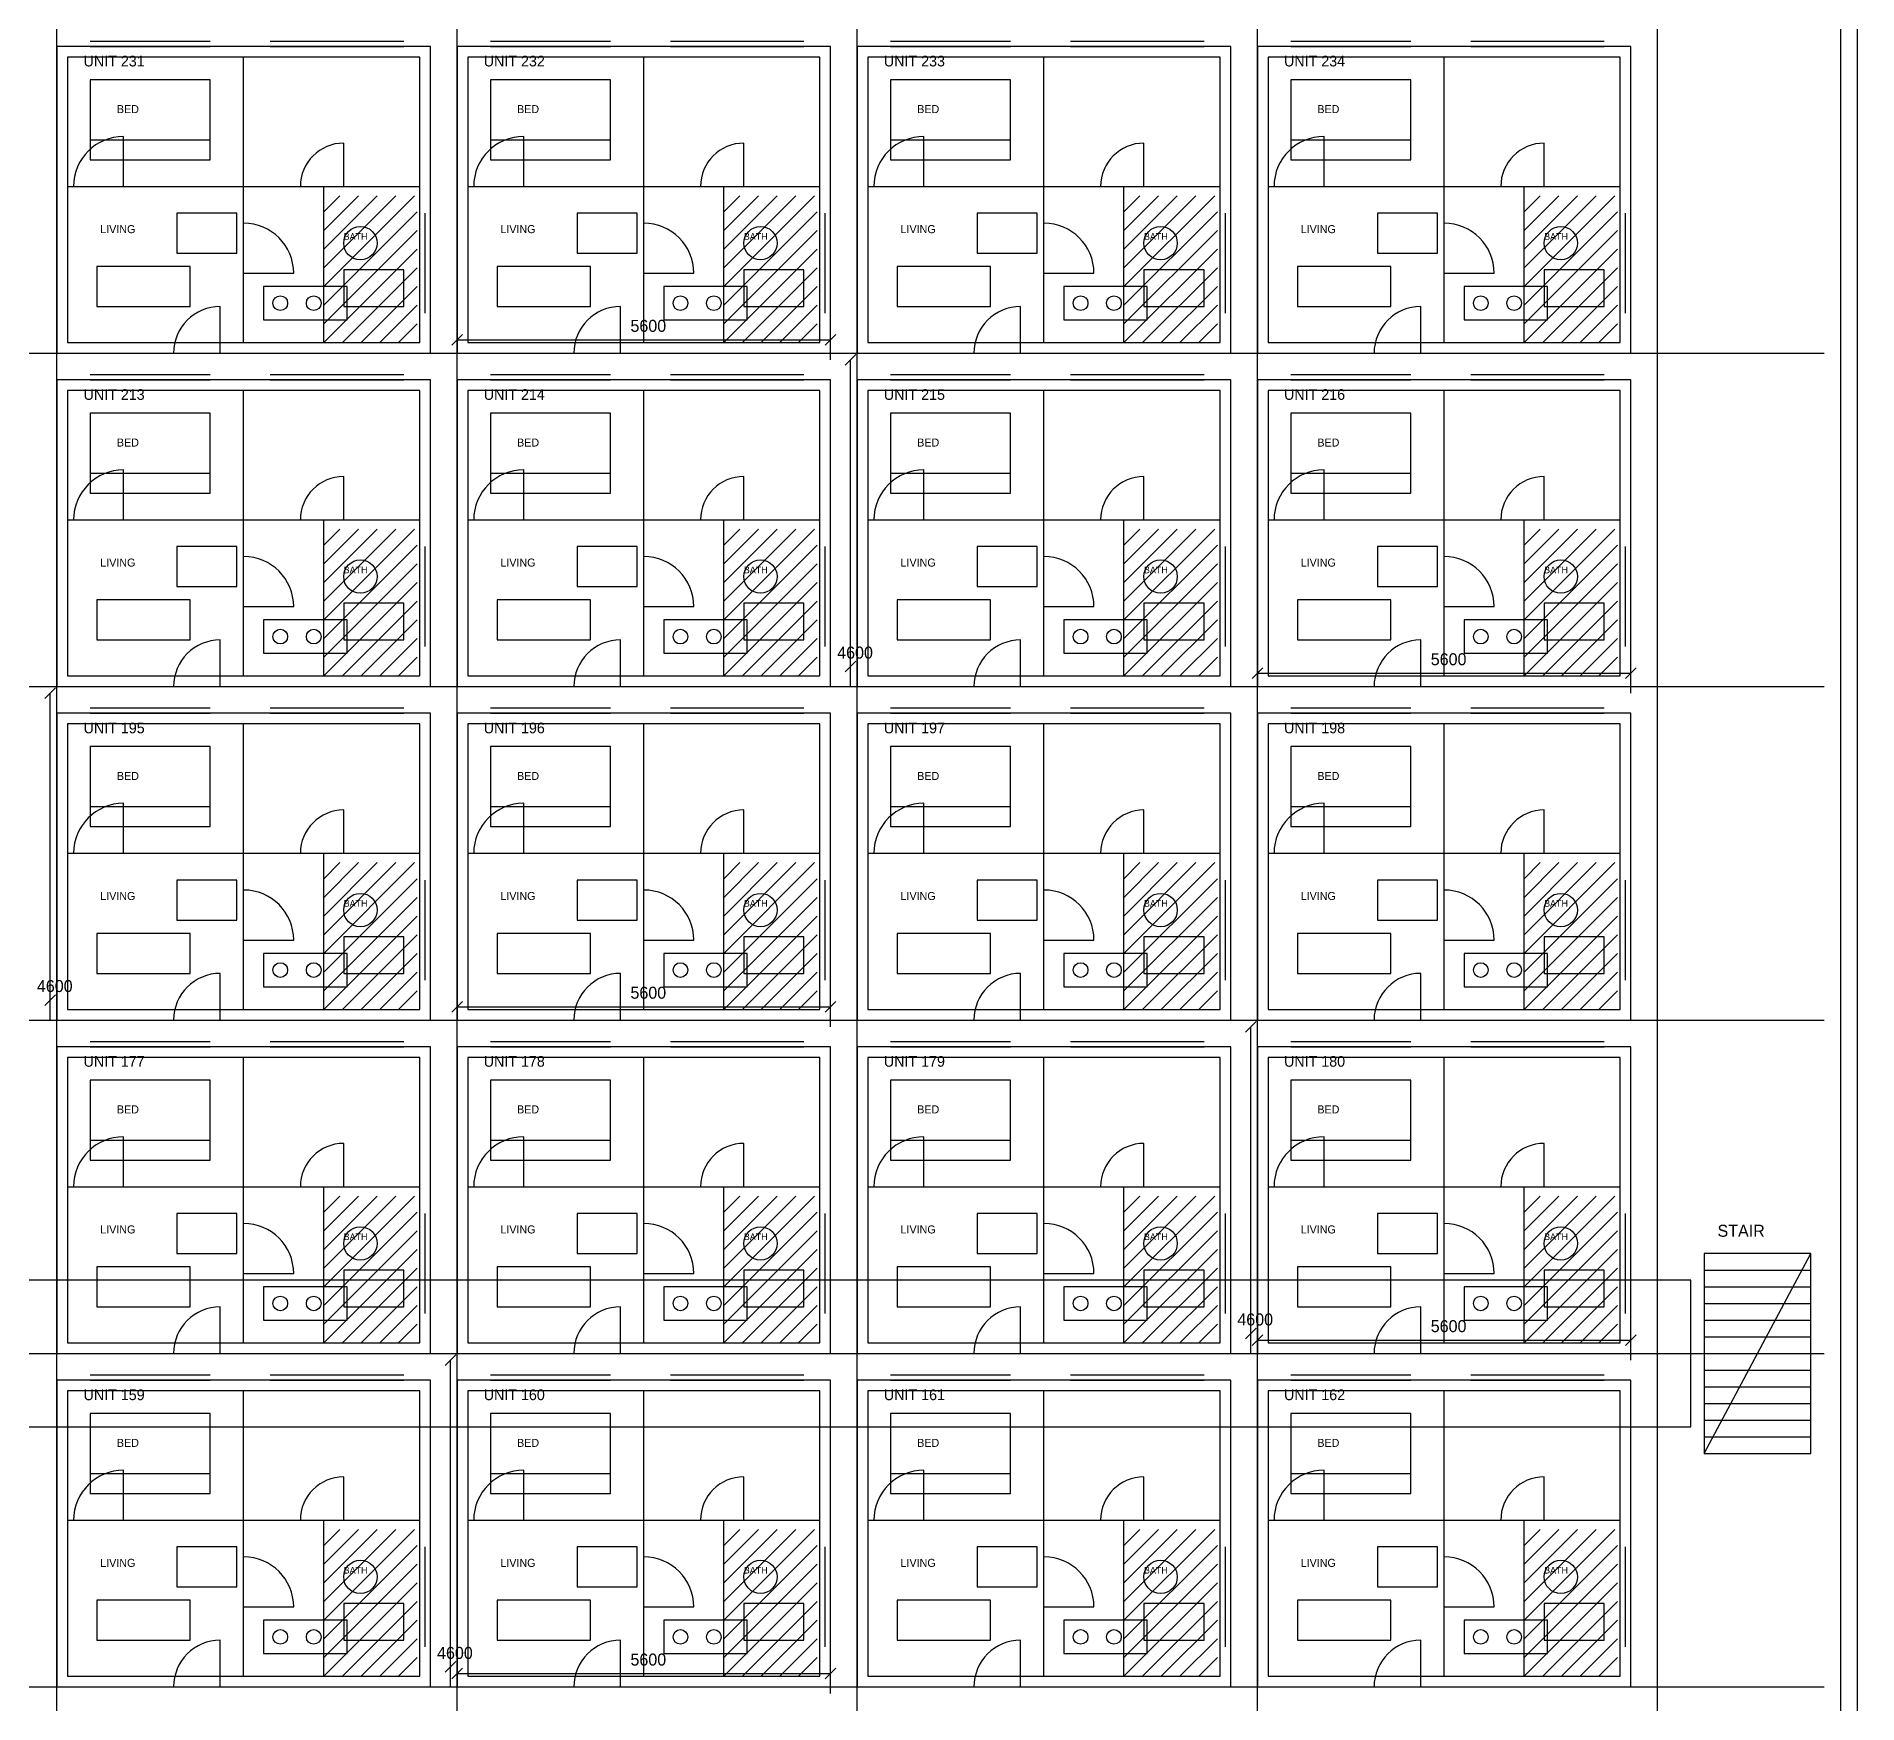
# Model space of a CAD drawing. Header units: millimetres. Extents: x -689 to 114080, y -500 to 99080.
# Drawn here: x 86693 to 114000, y 42750 to 67750 of the extents above; entities that cross this region are included whole.
import ezdxf

# ---------------------------------------------------------------- set-up
doc = ezdxf.new("R2010")
doc.units = ezdxf.units.MM
for name, color, linetype in [('CORE', 30, 'CONTINUOUS'), ('DIMENSIONS', 3, 'CONTINUOUS'), ('DOORS', 2, 'CONTINUOUS'), ('FURNITURE', 5, 'CONTINUOUS'), ('GRID', 8, 'CONTINUOUS'), ('HATCH_SIM', 9, 'CONTINUOUS'), ('STAIRS', 1, 'CONTINUOUS'), ('TEXT', 6, 'CONTINUOUS'), ('WALLS', 7, 'CONTINUOUS'), ('WINDOWS', 4, 'CONTINUOUS')]:
    doc.layers.add(name, color=color, linetype=linetype)

msp = doc.modelspace()

# ---------------------------------------------------------------- linework, layer by layer
at = {"layer": 'CORE'}
for p, q in [((111500, 49100), (2500, 49100)), ((111500, 46900), (111500, 49100)), ((2500, 46900), (111500, 46900))]:
    msp.add_line(p, q, dxfattribs=at)
at = {"layer": 'DIMENSIONS'}
for p, q in [((92920, 63120), (93080, 63280)), ((93000, 63200), (98600, 63200)), ((93000, 62900), (93000, 63200)), ((98520, 63120), (98680, 63280)), ((98600, 62900), (98600, 63200)), ((98820, 62820), (98980, 62980)), ((98900, 58300), (98900, 62900)), ((98900, 62600), (98900, 62900)), ((98820, 58220), (98980, 58380)), ((98900, 58000), (98900, 58300)), ((104920, 58120), (105080, 58280)), ((105000, 58200), (110600, 58200)), ((105000, 57900), (105000, 58200)), ((110520, 58120), (110680, 58280)), ((110600, 57900), (110600, 58200)), ((86820, 57820), (86980, 57980)), ((86900, 53300), (86900, 57900)), ((86900, 57600), (86900, 57900)), ((86820, 53220), (86980, 53380)), ((86900, 53000), (86900, 53300)), ((92920, 53120), (93080, 53280)), ((98520, 53120), (98680, 53280)), ((93000, 53200), (98600, 53200)), ((93000, 52900), (93000, 53200)), ((98600, 52900), (98600, 53200)), ((104820, 52820), (104980, 52980)), ((104900, 48300), (104900, 52900)), ((104900, 52600), (104900, 52900)), ((104820, 48220), (104980, 48380)), ((104900, 48000), (104900, 48300)), ((104920, 48120), (105080, 48280)), ((105000, 48200), (110600, 48200)), ((105000, 47900), (105000, 48200)), ((110520, 48120), (110680, 48280)), ((110600, 47900), (110600, 48200)), ((92820, 47820), (92980, 47980)), ((92900, 43300), (92900, 47900)), ((92900, 47600), (92900, 47900)), ((92820, 43220), (92980, 43380)), ((92900, 43000), (92900, 43300)), ((92920, 43120), (93080, 43280)), ((93000, 43200), (98600, 43200)), ((93000, 42900), (93000, 43200)), ((98520, 43120), (98680, 43280)), ((98600, 42900), (98600, 43200))]:
    msp.add_line(p, q, dxfattribs=at)
at = {"layer": 'DOORS'}
for p, q in [((88000, 65500), (88000, 66250)), ((91300, 65500), (91300, 66150)), ((94000, 65500), (94000, 66250)), ((97300, 65500), (97300, 66150)), ((100000, 65500), (100000, 66250)), ((103300, 65500), (103300, 66150)), ((106000, 65500), (106000, 66250)), ((109300, 65500), (109300, 66150)), ((89800, 64200), (90550, 64200)), ((95800, 64200), (96550, 64200)), ((101800, 64200), (102550, 64200)), ((107800, 64200), (108550, 64200)), ((89450, 63000), (89450, 63700)), ((95450, 63000), (95450, 63700)), ((101450, 63000), (101450, 63700)), ((107450, 63000), (107450, 63700)), ((88000, 60500), (88000, 61250)), ((94000, 60500), (94000, 61250)), ((100000, 60500), (100000, 61250)), ((106000, 60500), (106000, 61250)), ((91300, 60500), (91300, 61150)), ((97300, 60500), (97300, 61150)), ((103300, 60500), (103300, 61150)), ((109300, 60500), (109300, 61150)), ((89800, 59200), (90550, 59200)), ((95800, 59200), (96550, 59200)), ((101800, 59200), (102550, 59200)), ((107800, 59200), (108550, 59200)), ((89450, 58000), (89450, 58700)), ((95450, 58000), (95450, 58700)), ((101450, 58000), (101450, 58700)), ((107450, 58000), (107450, 58700)), ((88000, 55500), (88000, 56250)), ((91300, 55500), (91300, 56150)), ((94000, 55500), (94000, 56250)), ((97300, 55500), (97300, 56150)), ((100000, 55500), (100000, 56250)), ((103300, 55500), (103300, 56150)), ((106000, 55500), (106000, 56250)), ((109300, 55500), (109300, 56150)), ((89800, 54200), (90550, 54200)), ((95800, 54200), (96550, 54200)), ((101800, 54200), (102550, 54200)), ((107800, 54200), (108550, 54200)), ((89450, 53000), (89450, 53700)), ((95450, 53000), (95450, 53700)), ((101450, 53000), (101450, 53700)), ((107450, 53000), (107450, 53700)), ((88000, 50500), (88000, 51250)), ((91300, 50500), (91300, 51150)), ((94000, 50500), (94000, 51250)), ((97300, 50500), (97300, 51150)), ((100000, 50500), (100000, 51250)), ((103300, 50500), (103300, 51150)), ((106000, 50500), (106000, 51250)), ((109300, 50500), (109300, 51150)), ((89800, 49200), (90550, 49200)), ((95800, 49200), (96550, 49200)), ((101800, 49200), (102550, 49200)), ((107800, 49200), (108550, 49200)), ((89450, 48000), (89450, 48700)), ((95450, 48000), (95450, 48700)), ((101450, 48000), (101450, 48700)), ((107450, 48000), (107450, 48700)), ((88000, 45500), (88000, 46250)), ((91300, 45500), (91300, 46150)), ((94000, 45500), (94000, 46250)), ((97300, 45500), (97300, 46150)), ((100000, 45500), (100000, 46250)), ((103300, 45500), (103300, 46150)), ((106000, 45500), (106000, 46250)), ((109300, 45500), (109300, 46150)), ((89800, 44200), (90550, 44200)), ((95800, 44200), (96550, 44200)), ((101800, 44200), (102550, 44200)), ((107800, 44200), (108550, 44200)), ((89450, 43000), (89450, 43700)), ((95450, 43000), (95450, 43700)), ((101450, 43000), (101450, 43700)), ((107450, 43000), (107450, 43700))]:
    msp.add_line(p, q, dxfattribs=at)
for centre, radius, start, end in [((88000, 65500), 750, 90, 180), ((91300, 65500), 650, 90, 180), ((94000, 65500), 750, 90, 180), ((97300, 65500), 650, 90, 180), ((100000, 65500), 750, 90, 180), ((103300, 65500), 650, 90, 180), ((106000, 65500), 750, 90, 180), ((109300, 65500), 650, 90, 180), ((89800, 64200), 750, 0, 90), ((95800, 64200), 750, 0, 90), ((101800, 64200), 750, 0, 90), ((107800, 64200), 750, 0, 90), ((89450, 63000), 700, 90, 180), ((95450, 63000), 700, 90, 180), ((101450, 63000), 700, 90, 180), ((107450, 63000), 700, 90, 180), ((88000, 60500), 750, 90, 180), ((94000, 60500), 750, 90, 180), ((100000, 60500), 750, 90, 180), ((106000, 60500), 750, 90, 180), ((91300, 60500), 650, 90, 180), ((97300, 60500), 650, 90, 180), ((103300, 60500), 650, 90, 180), ((109300, 60500), 650, 90, 180), ((89800, 59200), 750, 0, 90), ((95800, 59200), 750, 0, 90), ((101800, 59200), 750, 0, 90), ((107800, 59200), 750, 0, 90), ((89450, 58000), 700, 90, 180), ((95450, 58000), 700, 90, 180), ((101450, 58000), 700, 90, 180), ((107450, 58000), 700, 90, 180), ((88000, 55500), 750, 90, 180), ((91300, 55500), 650, 90, 180), ((94000, 55500), 750, 90, 180), ((97300, 55500), 650, 90, 180), ((100000, 55500), 750, 90, 180), ((103300, 55500), 650, 90, 180), ((106000, 55500), 750, 90, 180), ((109300, 55500), 650, 90, 180), ((89800, 54200), 750, 0, 90), ((95800, 54200), 750, 0, 90), ((101800, 54200), 750, 0, 90), ((107800, 54200), 750, 0, 90), ((89450, 53000), 700, 90, 180), ((95450, 53000), 700, 90, 180), ((101450, 53000), 700, 90, 180), ((107450, 53000), 700, 90, 180), ((88000, 50500), 750, 90, 180), ((91300, 50500), 650, 90, 180), ((94000, 50500), 750, 90, 180), ((97300, 50500), 650, 90, 180), ((100000, 50500), 750, 90, 180), ((103300, 50500), 650, 90, 180), ((106000, 50500), 750, 90, 180), ((109300, 50500), 650, 90, 180), ((89800, 49200), 750, 0, 90), ((95800, 49200), 750, 0, 90), ((101800, 49200), 750, 0, 90), ((107800, 49200), 750, 0, 90), ((89450, 48000), 700, 90, 180), ((95450, 48000), 700, 90, 180), ((101450, 48000), 700, 90, 180), ((107450, 48000), 700, 90, 180), ((88000, 45500), 750, 90, 180), ((91300, 45500), 650, 90, 180), ((94000, 45500), 750, 90, 180), ((97300, 45500), 650, 90, 180), ((100000, 45500), 750, 90, 180), ((103300, 45500), 650, 90, 180), ((106000, 45500), 750, 90, 180), ((109300, 45500), 650, 90, 180), ((89800, 44200), 750, 0, 90), ((95800, 44200), 750, 0, 90), ((101800, 44200), 750, 0, 90), ((107800, 44200), 750, 0, 90), ((89450, 43000), 700, 90, 180), ((95450, 43000), 700, 90, 180), ((101450, 43000), 700, 90, 180), ((107450, 43000), 700, 90, 180)]:
    msp.add_arc(centre, radius, start, end, dxfattribs=at)
at = {"layer": 'FURNITURE'}
for p, q in [((89300, 67100), (87500, 67100)), ((87500, 67100), (87500, 65900)), ((89300, 65900), (89300, 67100)), ((95300, 67100), (93500, 67100)), ((93500, 67100), (93500, 65900)), ((95300, 65900), (95300, 67100)), ((101300, 67100), (99500, 67100)), ((99500, 67100), (99500, 65900)), ((101300, 65900), (101300, 67100)), ((107300, 67100), (105500, 67100)), ((105500, 67100), (105500, 65900)), ((107300, 65900), (107300, 67100)), ((87500, 66200), (89300, 66200)), ((93500, 66200), (95300, 66200)), ((99500, 66200), (101300, 66200)), ((105500, 66200), (107300, 66200)), ((87500, 65900), (89300, 65900)), ((93500, 65900), (95300, 65900)), ((99500, 65900), (101300, 65900)), ((105500, 65900), (107300, 65900)), ((89700, 65100), (88800, 65100)), ((88800, 65100), (88800, 64500)), ((89700, 64500), (89700, 65100)), ((95700, 65100), (94800, 65100)), ((94800, 65100), (94800, 64500)), ((95700, 64500), (95700, 65100)), ((101700, 65100), (100800, 65100)), ((100800, 65100), (100800, 64500)), ((101700, 64500), (101700, 65100)), ((107700, 65100), (106800, 65100)), ((106800, 65100), (106800, 64500)), ((107700, 64500), (107700, 65100)), ((88800, 64500), (89700, 64500)), ((94800, 64500), (95700, 64500)), ((100800, 64500), (101700, 64500)), ((106800, 64500), (107700, 64500)), ((89000, 64300), (87600, 64300)), ((87600, 64300), (87600, 63700)), ((89000, 63700), (89000, 64300)), ((92200, 64250), (91300, 64250)), ((91300, 64250), (91300, 63700)), ((92200, 63700), (92200, 64250)), ((95000, 64300), (93600, 64300)), ((93600, 64300), (93600, 63700)), ((95000, 63700), (95000, 64300)), ((98200, 64250), (97300, 64250)), ((97300, 64250), (97300, 63700)), ((98200, 63700), (98200, 64250)), ((101000, 64300), (99600, 64300)), ((99600, 64300), (99600, 63700)), ((101000, 63700), (101000, 64300)), ((104200, 64250), (103300, 64250)), ((103300, 64250), (103300, 63700)), ((104200, 63700), (104200, 64250)), ((107000, 64300), (105600, 64300)), ((105600, 64300), (105600, 63700)), ((107000, 63700), (107000, 64300)), ((110200, 64250), (109300, 64250)), ((109300, 64250), (109300, 63700)), ((110200, 63700), (110200, 64250)), ((91350, 64000), (90100, 64000)), ((90100, 64000), (90100, 63500)), ((91350, 63500), (91350, 64000)), ((97350, 64000), (96100, 64000)), ((96100, 64000), (96100, 63500)), ((97350, 63500), (97350, 64000)), ((103350, 64000), (102100, 64000)), ((102100, 64000), (102100, 63500)), ((103350, 63500), (103350, 64000)), ((109350, 64000), (108100, 64000)), ((108100, 64000), (108100, 63500)), ((109350, 63500), (109350, 64000)), ((87600, 63700), (89000, 63700)), ((91300, 63700), (92200, 63700)), ((93600, 63700), (95000, 63700)), ((97300, 63700), (98200, 63700)), ((99600, 63700), (101000, 63700)), ((103300, 63700), (104200, 63700)), ((105600, 63700), (107000, 63700)), ((109300, 63700), (110200, 63700)), ((90100, 63500), (91350, 63500)), ((96100, 63500), (97350, 63500)), ((102100, 63500), (103350, 63500)), ((108100, 63500), (109350, 63500)), ((89300, 62100), (87500, 62100)), ((87500, 62100), (87500, 60900)), ((89300, 60900), (89300, 62100)), ((95300, 62100), (93500, 62100)), ((93500, 62100), (93500, 60900)), ((95300, 60900), (95300, 62100)), ((101300, 62100), (99500, 62100)), ((99500, 62100), (99500, 60900)), ((101300, 60900), (101300, 62100)), ((107300, 62100), (105500, 62100)), ((105500, 62100), (105500, 60900)), ((107300, 60900), (107300, 62100)), ((87500, 61200), (89300, 61200)), ((93500, 61200), (95300, 61200)), ((99500, 61200), (101300, 61200)), ((105500, 61200), (107300, 61200)), ((87500, 60900), (89300, 60900)), ((93500, 60900), (95300, 60900)), ((99500, 60900), (101300, 60900)), ((105500, 60900), (107300, 60900)), ((89700, 60100), (88800, 60100)), ((88800, 60100), (88800, 59500)), ((89700, 59500), (89700, 60100)), ((95700, 60100), (94800, 60100)), ((94800, 60100), (94800, 59500)), ((95700, 59500), (95700, 60100)), ((101700, 60100), (100800, 60100)), ((100800, 60100), (100800, 59500)), ((101700, 59500), (101700, 60100)), ((107700, 60100), (106800, 60100)), ((106800, 60100), (106800, 59500)), ((107700, 59500), (107700, 60100)), ((89000, 59300), (87600, 59300)), ((87600, 59300), (87600, 58700)), ((88800, 59500), (89700, 59500)), ((89000, 58700), (89000, 59300)), ((95000, 59300), (93600, 59300)), ((93600, 59300), (93600, 58700)), ((94800, 59500), (95700, 59500)), ((95000, 58700), (95000, 59300)), ((101000, 59300), (99600, 59300)), ((99600, 59300), (99600, 58700)), ((100800, 59500), (101700, 59500)), ((101000, 58700), (101000, 59300)), ((107000, 59300), (105600, 59300)), ((105600, 59300), (105600, 58700)), ((106800, 59500), (107700, 59500)), ((107000, 58700), (107000, 59300)), ((91350, 59000), (90100, 59000)), ((90100, 59000), (90100, 58500)), ((92200, 59250), (91300, 59250)), ((91300, 59250), (91300, 58700)), ((91350, 58500), (91350, 59000)), ((92200, 58700), (92200, 59250)), ((97350, 59000), (96100, 59000)), ((96100, 59000), (96100, 58500)), ((98200, 59250), (97300, 59250)), ((97300, 59250), (97300, 58700)), ((97350, 58500), (97350, 59000)), ((98200, 58700), (98200, 59250)), ((103350, 59000), (102100, 59000)), ((102100, 59000), (102100, 58500)), ((104200, 59250), (103300, 59250)), ((103300, 59250), (103300, 58700)), ((103350, 58500), (103350, 59000)), ((104200, 58700), (104200, 59250)), ((109350, 59000), (108100, 59000)), ((108100, 59000), (108100, 58500)), ((110200, 59250), (109300, 59250)), ((109300, 59250), (109300, 58700)), ((109350, 58500), (109350, 59000)), ((110200, 58700), (110200, 59250)), ((87600, 58700), (89000, 58700)), ((90100, 58500), (91350, 58500)), ((91300, 58700), (92200, 58700)), ((93600, 58700), (95000, 58700)), ((96100, 58500), (97350, 58500)), ((97300, 58700), (98200, 58700)), ((99600, 58700), (101000, 58700)), ((102100, 58500), (103350, 58500)), ((103300, 58700), (104200, 58700)), ((105600, 58700), (107000, 58700)), ((108100, 58500), (109350, 58500)), ((109300, 58700), (110200, 58700)), ((89300, 57100), (87500, 57100)), ((87500, 57100), (87500, 55900)), ((89300, 55900), (89300, 57100)), ((95300, 57100), (93500, 57100)), ((93500, 57100), (93500, 55900)), ((95300, 55900), (95300, 57100)), ((101300, 57100), (99500, 57100)), ((99500, 57100), (99500, 55900)), ((101300, 55900), (101300, 57100)), ((107300, 57100), (105500, 57100)), ((105500, 57100), (105500, 55900)), ((107300, 55900), (107300, 57100)), ((87500, 56200), (89300, 56200)), ((93500, 56200), (95300, 56200)), ((99500, 56200), (101300, 56200)), ((105500, 56200), (107300, 56200)), ((87500, 55900), (89300, 55900)), ((93500, 55900), (95300, 55900)), ((99500, 55900), (101300, 55900)), ((105500, 55900), (107300, 55900)), ((89700, 55100), (88800, 55100)), ((88800, 55100), (88800, 54500)), ((89700, 54500), (89700, 55100)), ((95700, 55100), (94800, 55100)), ((94800, 55100), (94800, 54500)), ((95700, 54500), (95700, 55100)), ((101700, 55100), (100800, 55100)), ((100800, 55100), (100800, 54500)), ((101700, 54500), (101700, 55100)), ((107700, 55100), (106800, 55100)), ((106800, 55100), (106800, 54500)), ((107700, 54500), (107700, 55100)), ((88800, 54500), (89700, 54500)), ((94800, 54500), (95700, 54500)), ((100800, 54500), (101700, 54500)), ((106800, 54500), (107700, 54500)), ((89000, 54300), (87600, 54300)), ((87600, 54300), (87600, 53700)), ((89000, 53700), (89000, 54300)), ((92200, 54250), (91300, 54250)), ((91300, 54250), (91300, 53700)), ((92200, 53700), (92200, 54250)), ((95000, 54300), (93600, 54300)), ((93600, 54300), (93600, 53700)), ((95000, 53700), (95000, 54300)), ((98200, 54250), (97300, 54250)), ((97300, 54250), (97300, 53700)), ((98200, 53700), (98200, 54250)), ((101000, 54300), (99600, 54300)), ((99600, 54300), (99600, 53700)), ((101000, 53700), (101000, 54300)), ((104200, 54250), (103300, 54250)), ((103300, 54250), (103300, 53700)), ((104200, 53700), (104200, 54250)), ((107000, 54300), (105600, 54300)), ((105600, 54300), (105600, 53700)), ((107000, 53700), (107000, 54300)), ((110200, 54250), (109300, 54250)), ((109300, 54250), (109300, 53700)), ((110200, 53700), (110200, 54250)), ((91350, 54000), (90100, 54000)), ((90100, 54000), (90100, 53500)), ((91350, 53500), (91350, 54000)), ((97350, 54000), (96100, 54000)), ((96100, 54000), (96100, 53500)), ((97350, 53500), (97350, 54000)), ((103350, 54000), (102100, 54000)), ((102100, 54000), (102100, 53500)), ((103350, 53500), (103350, 54000)), ((109350, 54000), (108100, 54000)), ((108100, 54000), (108100, 53500)), ((109350, 53500), (109350, 54000)), ((87600, 53700), (89000, 53700)), ((91300, 53700), (92200, 53700)), ((93600, 53700), (95000, 53700)), ((97300, 53700), (98200, 53700)), ((99600, 53700), (101000, 53700)), ((103300, 53700), (104200, 53700)), ((105600, 53700), (107000, 53700)), ((109300, 53700), (110200, 53700)), ((90100, 53500), (91350, 53500)), ((96100, 53500), (97350, 53500)), ((102100, 53500), (103350, 53500)), ((108100, 53500), (109350, 53500)), ((89300, 52100), (87500, 52100)), ((87500, 52100), (87500, 50900)), ((89300, 50900), (89300, 52100)), ((95300, 52100), (93500, 52100)), ((93500, 52100), (93500, 50900)), ((95300, 50900), (95300, 52100)), ((101300, 52100), (99500, 52100)), ((99500, 52100), (99500, 50900)), ((101300, 50900), (101300, 52100)), ((107300, 52100), (105500, 52100)), ((105500, 52100), (105500, 50900)), ((107300, 50900), (107300, 52100)), ((87500, 51200), (89300, 51200)), ((93500, 51200), (95300, 51200)), ((99500, 51200), (101300, 51200)), ((105500, 51200), (107300, 51200)), ((87500, 50900), (89300, 50900)), ((93500, 50900), (95300, 50900)), ((99500, 50900), (101300, 50900)), ((105500, 50900), (107300, 50900)), ((89700, 50100), (88800, 50100)), ((88800, 50100), (88800, 49500)), ((89700, 49500), (89700, 50100)), ((95700, 50100), (94800, 50100)), ((94800, 50100), (94800, 49500)), ((95700, 49500), (95700, 50100)), ((101700, 50100), (100800, 50100)), ((100800, 50100), (100800, 49500)), ((101700, 49500), (101700, 50100)), ((107700, 50100), (106800, 50100)), ((106800, 50100), (106800, 49500)), ((107700, 49500), (107700, 50100)), ((88800, 49500), (89700, 49500)), ((94800, 49500), (95700, 49500)), ((100800, 49500), (101700, 49500)), ((106800, 49500), (107700, 49500)), ((89000, 49300), (87600, 49300)), ((87600, 49300), (87600, 48700)), ((89000, 48700), (89000, 49300)), ((92200, 49250), (91300, 49250)), ((91300, 49250), (91300, 48700)), ((92200, 48700), (92200, 49250)), ((95000, 49300), (93600, 49300)), ((93600, 49300), (93600, 48700)), ((95000, 48700), (95000, 49300)), ((98200, 49250), (97300, 49250)), ((97300, 49250), (97300, 48700)), ((98200, 48700), (98200, 49250)), ((101000, 49300), (99600, 49300)), ((99600, 49300), (99600, 48700)), ((101000, 48700), (101000, 49300)), ((104200, 49250), (103300, 49250)), ((103300, 49250), (103300, 48700)), ((104200, 48700), (104200, 49250)), ((107000, 49300), (105600, 49300)), ((105600, 49300), (105600, 48700)), ((107000, 48700), (107000, 49300)), ((110200, 49250), (109300, 49250)), ((109300, 49250), (109300, 48700)), ((110200, 48700), (110200, 49250)), ((91350, 49000), (90100, 49000)), ((90100, 49000), (90100, 48500)), ((91350, 48500), (91350, 49000)), ((97350, 49000), (96100, 49000)), ((96100, 49000), (96100, 48500)), ((97350, 48500), (97350, 49000)), ((103350, 49000), (102100, 49000)), ((102100, 49000), (102100, 48500)), ((103350, 48500), (103350, 49000)), ((109350, 49000), (108100, 49000)), ((108100, 49000), (108100, 48500)), ((109350, 48500), (109350, 49000)), ((87600, 48700), (89000, 48700)), ((91300, 48700), (92200, 48700)), ((93600, 48700), (95000, 48700)), ((97300, 48700), (98200, 48700)), ((99600, 48700), (101000, 48700)), ((103300, 48700), (104200, 48700)), ((105600, 48700), (107000, 48700)), ((109300, 48700), (110200, 48700)), ((90100, 48500), (91350, 48500)), ((96100, 48500), (97350, 48500)), ((102100, 48500), (103350, 48500)), ((108100, 48500), (109350, 48500)), ((89300, 47100), (87500, 47100)), ((87500, 47100), (87500, 45900)), ((89300, 45900), (89300, 47100)), ((95300, 47100), (93500, 47100)), ((93500, 47100), (93500, 45900)), ((95300, 45900), (95300, 47100)), ((101300, 47100), (99500, 47100)), ((99500, 47100), (99500, 45900)), ((101300, 45900), (101300, 47100)), ((107300, 47100), (105500, 47100)), ((105500, 47100), (105500, 45900)), ((107300, 45900), (107300, 47100)), ((87500, 46200), (89300, 46200)), ((93500, 46200), (95300, 46200)), ((99500, 46200), (101300, 46200)), ((105500, 46200), (107300, 46200)), ((87500, 45900), (89300, 45900)), ((93500, 45900), (95300, 45900)), ((99500, 45900), (101300, 45900)), ((105500, 45900), (107300, 45900)), ((89700, 45100), (88800, 45100)), ((88800, 45100), (88800, 44500)), ((89700, 44500), (89700, 45100)), ((95700, 45100), (94800, 45100)), ((94800, 45100), (94800, 44500)), ((95700, 44500), (95700, 45100)), ((101700, 45100), (100800, 45100)), ((100800, 45100), (100800, 44500)), ((101700, 44500), (101700, 45100)), ((107700, 45100), (106800, 45100)), ((106800, 45100), (106800, 44500)), ((107700, 44500), (107700, 45100)), ((89000, 44300), (87600, 44300)), ((87600, 44300), (87600, 43700)), ((88800, 44500), (89700, 44500)), ((89000, 43700), (89000, 44300)), ((92200, 44250), (91300, 44250)), ((91300, 44250), (91300, 43700)), ((92200, 43700), (92200, 44250)), ((95000, 44300), (93600, 44300)), ((93600, 44300), (93600, 43700)), ((94800, 44500), (95700, 44500)), ((95000, 43700), (95000, 44300)), ((98200, 44250), (97300, 44250)), ((97300, 44250), (97300, 43700)), ((98200, 43700), (98200, 44250)), ((101000, 44300), (99600, 44300)), ((99600, 44300), (99600, 43700)), ((100800, 44500), (101700, 44500)), ((101000, 43700), (101000, 44300)), ((104200, 44250), (103300, 44250)), ((103300, 44250), (103300, 43700)), ((104200, 43700), (104200, 44250)), ((107000, 44300), (105600, 44300)), ((105600, 44300), (105600, 43700)), ((106800, 44500), (107700, 44500)), ((107000, 43700), (107000, 44300)), ((110200, 44250), (109300, 44250)), ((109300, 44250), (109300, 43700)), ((110200, 43700), (110200, 44250)), ((91350, 44000), (90100, 44000)), ((90100, 44000), (90100, 43500)), ((91350, 43500), (91350, 44000)), ((97350, 44000), (96100, 44000)), ((96100, 44000), (96100, 43500)), ((97350, 43500), (97350, 44000)), ((103350, 44000), (102100, 44000)), ((102100, 44000), (102100, 43500)), ((103350, 43500), (103350, 44000)), ((109350, 44000), (108100, 44000)), ((108100, 44000), (108100, 43500)), ((109350, 43500), (109350, 44000)), ((87600, 43700), (89000, 43700)), ((91300, 43700), (92200, 43700)), ((93600, 43700), (95000, 43700)), ((97300, 43700), (98200, 43700)), ((99600, 43700), (101000, 43700)), ((103300, 43700), (104200, 43700)), ((105600, 43700), (107000, 43700)), ((109300, 43700), (110200, 43700)), ((90100, 43500), (91350, 43500)), ((96100, 43500), (97350, 43500)), ((102100, 43500), (103350, 43500)), ((108100, 43500), (109350, 43500))]:
    msp.add_line(p, q, dxfattribs=at)
for centre, radius in [((91550, 64650), 250), ((97550, 64650), 250), ((103550, 64650), 250), ((109550, 64650), 250), ((90350, 63750), 110), ((90850, 63750), 110), ((96350, 63750), 110), ((96850, 63750), 110), ((102350, 63750), 110), ((102850, 63750), 110), ((108350, 63750), 110), ((108850, 63750), 110), ((91550, 59650), 250), ((97550, 59650), 250), ((103550, 59650), 250), ((109550, 59650), 250), ((90350, 58750), 110), ((90850, 58750), 110), ((96350, 58750), 110), ((96850, 58750), 110), ((102350, 58750), 110), ((102850, 58750), 110), ((108350, 58750), 110), ((108850, 58750), 110), ((91550, 54650), 250), ((97550, 54650), 250), ((103550, 54650), 250), ((109550, 54650), 250), ((90350, 53750), 110), ((90850, 53750), 110), ((96350, 53750), 110), ((96850, 53750), 110), ((102350, 53750), 110), ((102850, 53750), 110), ((108350, 53750), 110), ((108850, 53750), 110), ((91550, 49650), 250), ((97550, 49650), 250), ((103550, 49650), 250), ((109550, 49650), 250), ((90350, 48750), 110), ((90850, 48750), 110), ((96350, 48750), 110), ((96850, 48750), 110), ((102350, 48750), 110), ((102850, 48750), 110), ((108350, 48750), 110), ((108850, 48750), 110), ((91550, 44650), 250), ((97550, 44650), 250), ((103550, 44650), 250), ((109550, 44650), 250), ((90350, 43750), 110), ((90850, 43750), 110), ((96350, 43750), 110), ((96850, 43750), 110), ((102350, 43750), 110), ((102850, 43750), 110), ((108350, 43750), 110), ((108850, 43750), 110)]:
    msp.add_circle(centre, radius, dxfattribs=at)
at = {"layer": 'GRID'}
for p, q in [((87000, 500), (87000, 97700)), ((93000, 500), (93000, 97700)), ((99000, 500), (99000, 97700)), ((105000, 500), (105000, 97700)), ((111000, 500), (111000, 97700)), ((500, 63000), (113500, 63000)), ((500, 58000), (113500, 58000)), ((500, 53000), (113500, 53000)), ((500, 48000), (113500, 48000)), ((500, 43000), (113500, 43000))]:
    msp.add_line(p, q, dxfattribs=at)
at = {"layer": 'HATCH_SIM'}
for p, q in [((91000, 65120), (91240, 65360)), ((91000, 64840), (91520, 65360)), ((91000, 64560), (91800, 65360)), ((91000, 64280), (92080, 65360)), ((91000, 64000), (92360, 65360)), ((97000, 65120), (97240, 65360)), ((97000, 64840), (97520, 65360)), ((97000, 64560), (97800, 65360)), ((97000, 64280), (98080, 65360)), ((97000, 64000), (98360, 65360)), ((103000, 65120), (103240, 65360)), ((103000, 64840), (103520, 65360)), ((103000, 64560), (103800, 65360)), ((103000, 64280), (104080, 65360)), ((103000, 64000), (104360, 65360)), ((109000, 65120), (109240, 65360)), ((109000, 64840), (109520, 65360)), ((109000, 64560), (109800, 65360)), ((109000, 64280), (110080, 65360)), ((109000, 64000), (110360, 65360)), ((91000, 63720), (92400, 65120)), ((97000, 63720), (98400, 65120)), ((103000, 63720), (104400, 65120)), ((109000, 63720), (110400, 65120)), ((91000, 63440), (92400, 64840)), ((97000, 63440), (98400, 64840)), ((103000, 63440), (104400, 64840)), ((109000, 63440), (110400, 64840)), ((91000, 63160), (92400, 64560)), ((97000, 63160), (98400, 64560)), ((103000, 63160), (104400, 64560)), ((109000, 63160), (110400, 64560)), ((91280, 63160), (92400, 64280)), ((97280, 63160), (98400, 64280)), ((103280, 63160), (104400, 64280)), ((109280, 63160), (110400, 64280)), ((91560, 63160), (92400, 64000)), ((97560, 63160), (98400, 64000)), ((103560, 63160), (104400, 64000)), ((109560, 63160), (110400, 64000)), ((91840, 63160), (92400, 63720)), ((97840, 63160), (98400, 63720)), ((103840, 63160), (104400, 63720)), ((109840, 63160), (110400, 63720)), ((92120, 63160), (92400, 63440)), ((98120, 63160), (98400, 63440)), ((104120, 63160), (104400, 63440)), ((110120, 63160), (110400, 63440)), ((92400, 63160), (92400, 63160)), ((98400, 63160), (98400, 63160)), ((104400, 63160), (104400, 63160)), ((110400, 63160), (110400, 63160)), ((91000, 60120), (91240, 60360)), ((91000, 59840), (91520, 60360)), ((91000, 59560), (91800, 60360)), ((91000, 59280), (92080, 60360)), ((91000, 59000), (92360, 60360)), ((97000, 60120), (97240, 60360)), ((97000, 59840), (97520, 60360)), ((97000, 59560), (97800, 60360)), ((97000, 59280), (98080, 60360)), ((97000, 59000), (98360, 60360)), ((103000, 60120), (103240, 60360)), ((103000, 59840), (103520, 60360)), ((103000, 59560), (103800, 60360)), ((103000, 59280), (104080, 60360)), ((103000, 59000), (104360, 60360)), ((109000, 60120), (109240, 60360)), ((109000, 59840), (109520, 60360)), ((109000, 59560), (109800, 60360)), ((109000, 59280), (110080, 60360)), ((109000, 59000), (110360, 60360)), ((91000, 58720), (92400, 60120)), ((97000, 58720), (98400, 60120)), ((103000, 58720), (104400, 60120)), ((109000, 58720), (110400, 60120)), ((91000, 58440), (92400, 59840)), ((97000, 58440), (98400, 59840)), ((103000, 58440), (104400, 59840)), ((109000, 58440), (110400, 59840)), ((91000, 58160), (92400, 59560)), ((97000, 58160), (98400, 59560)), ((103000, 58160), (104400, 59560)), ((109000, 58160), (110400, 59560)), ((91280, 58160), (92400, 59280)), ((97280, 58160), (98400, 59280)), ((103280, 58160), (104400, 59280)), ((109280, 58160), (110400, 59280)), ((91560, 58160), (92400, 59000)), ((97560, 58160), (98400, 59000)), ((103560, 58160), (104400, 59000)), ((109560, 58160), (110400, 59000)), ((91840, 58160), (92400, 58720)), ((97840, 58160), (98400, 58720)), ((103840, 58160), (104400, 58720)), ((109840, 58160), (110400, 58720)), ((92120, 58160), (92400, 58440)), ((98120, 58160), (98400, 58440)), ((104120, 58160), (104400, 58440)), ((110120, 58160), (110400, 58440)), ((92400, 58160), (92400, 58160)), ((98400, 58160), (98400, 58160)), ((104400, 58160), (104400, 58160)), ((110400, 58160), (110400, 58160)), ((91000, 55120), (91240, 55360)), ((91000, 54840), (91520, 55360)), ((91000, 54560), (91800, 55360)), ((91000, 54280), (92080, 55360)), ((91000, 54000), (92360, 55360)), ((97000, 55120), (97240, 55360)), ((97000, 54840), (97520, 55360)), ((97000, 54560), (97800, 55360)), ((97000, 54280), (98080, 55360)), ((97000, 54000), (98360, 55360)), ((103000, 55120), (103240, 55360)), ((103000, 54840), (103520, 55360)), ((103000, 54560), (103800, 55360)), ((103000, 54280), (104080, 55360)), ((103000, 54000), (104360, 55360)), ((109000, 55120), (109240, 55360)), ((109000, 54840), (109520, 55360)), ((109000, 54560), (109800, 55360)), ((109000, 54280), (110080, 55360)), ((109000, 54000), (110360, 55360)), ((91000, 53720), (92400, 55120)), ((97000, 53720), (98400, 55120)), ((103000, 53720), (104400, 55120)), ((109000, 53720), (110400, 55120)), ((91000, 53440), (92400, 54840)), ((97000, 53440), (98400, 54840)), ((103000, 53440), (104400, 54840)), ((109000, 53440), (110400, 54840)), ((91000, 53160), (92400, 54560)), ((97000, 53160), (98400, 54560)), ((103000, 53160), (104400, 54560)), ((109000, 53160), (110400, 54560)), ((91280, 53160), (92400, 54280)), ((97280, 53160), (98400, 54280)), ((103280, 53160), (104400, 54280)), ((109280, 53160), (110400, 54280)), ((91560, 53160), (92400, 54000)), ((97560, 53160), (98400, 54000)), ((103560, 53160), (104400, 54000)), ((109560, 53160), (110400, 54000)), ((91840, 53160), (92400, 53720)), ((97840, 53160), (98400, 53720)), ((103840, 53160), (104400, 53720)), ((109840, 53160), (110400, 53720)), ((92120, 53160), (92400, 53440)), ((98120, 53160), (98400, 53440)), ((104120, 53160), (104400, 53440)), ((110120, 53160), (110400, 53440)), ((92400, 53160), (92400, 53160)), ((98400, 53160), (98400, 53160)), ((104400, 53160), (104400, 53160)), ((110400, 53160), (110400, 53160)), ((91000, 50120), (91240, 50360)), ((91000, 49840), (91520, 50360)), ((91000, 49560), (91800, 50360)), ((91000, 49280), (92080, 50360)), ((91000, 49000), (92360, 50360)), ((97000, 50120), (97240, 50360)), ((97000, 49840), (97520, 50360)), ((97000, 49560), (97800, 50360)), ((97000, 49280), (98080, 50360)), ((97000, 49000), (98360, 50360)), ((103000, 50120), (103240, 50360)), ((103000, 49840), (103520, 50360)), ((103000, 49560), (103800, 50360)), ((103000, 49280), (104080, 50360)), ((103000, 49000), (104360, 50360)), ((109000, 50120), (109240, 50360)), ((109000, 49840), (109520, 50360)), ((109000, 49560), (109800, 50360)), ((109000, 49280), (110080, 50360)), ((109000, 49000), (110360, 50360)), ((91000, 48720), (92400, 50120)), ((97000, 48720), (98400, 50120)), ((103000, 48720), (104400, 50120)), ((109000, 48720), (110400, 50120)), ((91000, 48440), (92400, 49840)), ((97000, 48440), (98400, 49840)), ((103000, 48440), (104400, 49840)), ((109000, 48440), (110400, 49840)), ((91000, 48160), (92400, 49560)), ((97000, 48160), (98400, 49560)), ((103000, 48160), (104400, 49560)), ((109000, 48160), (110400, 49560)), ((91280, 48160), (92400, 49280)), ((97280, 48160), (98400, 49280)), ((103280, 48160), (104400, 49280)), ((109280, 48160), (110400, 49280)), ((91560, 48160), (92400, 49000)), ((97560, 48160), (98400, 49000)), ((103560, 48160), (104400, 49000)), ((109560, 48160), (110400, 49000)), ((91840, 48160), (92400, 48720)), ((97840, 48160), (98400, 48720)), ((103840, 48160), (104400, 48720)), ((109840, 48160), (110400, 48720)), ((92120, 48160), (92400, 48440)), ((98120, 48160), (98400, 48440)), ((104120, 48160), (104400, 48440)), ((110120, 48160), (110400, 48440)), ((92400, 48160), (92400, 48160)), ((98400, 48160), (98400, 48160)), ((104400, 48160), (104400, 48160)), ((110400, 48160), (110400, 48160)), ((91000, 45120), (91240, 45360)), ((91000, 44840), (91520, 45360)), ((91000, 44560), (91800, 45360)), ((91000, 44280), (92080, 45360)), ((91000, 44000), (92360, 45360)), ((97000, 45120), (97240, 45360)), ((97000, 44840), (97520, 45360)), ((97000, 44560), (97800, 45360)), ((97000, 44280), (98080, 45360)), ((97000, 44000), (98360, 45360)), ((103000, 45120), (103240, 45360)), ((103000, 44840), (103520, 45360)), ((103000, 44560), (103800, 45360)), ((103000, 44280), (104080, 45360)), ((103000, 44000), (104360, 45360)), ((109000, 45120), (109240, 45360)), ((109000, 44840), (109520, 45360)), ((109000, 44560), (109800, 45360)), ((109000, 44280), (110080, 45360)), ((109000, 44000), (110360, 45360)), ((91000, 43720), (92400, 45120)), ((97000, 43720), (98400, 45120)), ((103000, 43720), (104400, 45120)), ((109000, 43720), (110400, 45120)), ((91000, 43440), (92400, 44840)), ((97000, 43440), (98400, 44840)), ((103000, 43440), (104400, 44840)), ((109000, 43440), (110400, 44840)), ((91000, 43160), (92400, 44560)), ((97000, 43160), (98400, 44560)), ((103000, 43160), (104400, 44560)), ((109000, 43160), (110400, 44560)), ((91280, 43160), (92400, 44280)), ((97280, 43160), (98400, 44280)), ((103280, 43160), (104400, 44280)), ((109280, 43160), (110400, 44280)), ((91560, 43160), (92400, 44000)), ((97560, 43160), (98400, 44000)), ((103560, 43160), (104400, 44000)), ((109560, 43160), (110400, 44000)), ((91840, 43160), (92400, 43720)), ((97840, 43160), (98400, 43720)), ((103840, 43160), (104400, 43720)), ((109840, 43160), (110400, 43720)), ((92120, 43160), (92400, 43440)), ((98120, 43160), (98400, 43440)), ((104120, 43160), (104400, 43440)), ((110120, 43160), (110400, 43440)), ((92400, 43160), (92400, 43160)), ((98400, 43160), (98400, 43160)), ((104400, 43160), (104400, 43160)), ((110400, 43160), (110400, 43160))]:
    msp.add_line(p, q, dxfattribs=at)
at = {"layer": 'STAIRS'}
for p, q in [((113300, 49500), (111700, 49500)), ((111700, 49500), (111700, 46500)), ((111700, 46500), (113300, 49500)), ((113300, 46500), (113300, 49500)), ((111700, 49250), (113300, 49250)), ((111700, 49000), (113300, 49000)), ((111700, 48750), (113300, 48750)), ((111700, 48500), (113300, 48500)), ((111700, 48250), (113300, 48250)), ((111700, 48000), (113300, 48000)), ((111700, 47750), (113300, 47750)), ((111700, 47500), (113300, 47500)), ((111700, 47250), (113300, 47250)), ((111700, 47000), (113300, 47000)), ((111700, 46750), (113300, 46750)), ((111700, 46500), (113300, 46500))]:
    msp.add_line(p, q, dxfattribs=at)
at = {"layer": 'WALLS'}
for p, q in [((114000, 0), (114000, 98200)), ((113750, 250), (113750, 97950)), ((92600, 67600), (87000, 67600)), ((87000, 67600), (87000, 63000)), ((92600, 63000), (92600, 67600)), ((98600, 67600), (93000, 67600)), ((93000, 67600), (93000, 63000)), ((98600, 63000), (98600, 67600)), ((104600, 67600), (99000, 67600)), ((99000, 67600), (99000, 63000)), ((104600, 63000), (104600, 67600)), ((110600, 67600), (105000, 67600)), ((105000, 67600), (105000, 63000)), ((110600, 63000), (110600, 67600)), ((92440, 67440), (87160, 67440)), ((87160, 67440), (87160, 63160)), ((89800, 63160), (89800, 67440)), ((92440, 63160), (92440, 67440)), ((98440, 67440), (93160, 67440)), ((93160, 67440), (93160, 63160)), ((95800, 63160), (95800, 67440)), ((98440, 63160), (98440, 67440)), ((104440, 67440), (99160, 67440)), ((99160, 67440), (99160, 63160)), ((101800, 63160), (101800, 67440)), ((104440, 63160), (104440, 67440)), ((110440, 67440), (105160, 67440)), ((105160, 67440), (105160, 63160)), ((107800, 63160), (107800, 67440)), ((110440, 63160), (110440, 67440)), ((87160, 65500), (92440, 65500)), ((91000, 63160), (91000, 65500)), ((93160, 65500), (98440, 65500)), ((97000, 63160), (97000, 65500)), ((99160, 65500), (104440, 65500)), ((103000, 63160), (103000, 65500)), ((105160, 65500), (110440, 65500)), ((109000, 63160), (109000, 65500)), ((87160, 63160), (92440, 63160)), ((93160, 63160), (98440, 63160)), ((99160, 63160), (104440, 63160)), ((105160, 63160), (110440, 63160)), ((87000, 63000), (92600, 63000)), ((93000, 63000), (98600, 63000)), ((99000, 63000), (104600, 63000)), ((105000, 63000), (110600, 63000)), ((92600, 62600), (87000, 62600)), ((87000, 62600), (87000, 58000)), ((92600, 58000), (92600, 62600)), ((98600, 62600), (93000, 62600)), ((93000, 62600), (93000, 58000)), ((98600, 58000), (98600, 62600)), ((104600, 62600), (99000, 62600)), ((99000, 62600), (99000, 58000)), ((104600, 58000), (104600, 62600)), ((110600, 62600), (105000, 62600)), ((105000, 62600), (105000, 58000)), ((110600, 58000), (110600, 62600)), ((92440, 62440), (87160, 62440)), ((87160, 62440), (87160, 58160)), ((89800, 58160), (89800, 62440)), ((92440, 58160), (92440, 62440)), ((98440, 62440), (93160, 62440)), ((93160, 62440), (93160, 58160)), ((95800, 58160), (95800, 62440)), ((98440, 58160), (98440, 62440)), ((104440, 62440), (99160, 62440)), ((99160, 62440), (99160, 58160)), ((101800, 58160), (101800, 62440)), ((104440, 58160), (104440, 62440)), ((110440, 62440), (105160, 62440)), ((105160, 62440), (105160, 58160)), ((107800, 58160), (107800, 62440)), ((110440, 58160), (110440, 62440)), ((87160, 60500), (92440, 60500)), ((91000, 58160), (91000, 60500)), ((93160, 60500), (98440, 60500)), ((97000, 58160), (97000, 60500)), ((99160, 60500), (104440, 60500)), ((103000, 58160), (103000, 60500)), ((105160, 60500), (110440, 60500)), ((109000, 58160), (109000, 60500)), ((87000, 58000), (92600, 58000)), ((87160, 58160), (92440, 58160)), ((93000, 58000), (98600, 58000)), ((93160, 58160), (98440, 58160)), ((99000, 58000), (104600, 58000)), ((99160, 58160), (104440, 58160)), ((105000, 58000), (110600, 58000)), ((105160, 58160), (110440, 58160)), ((92600, 57600), (87000, 57600)), ((87000, 57600), (87000, 53000)), ((92440, 57440), (87160, 57440)), ((87160, 57440), (87160, 53160)), ((89800, 53160), (89800, 57440)), ((92440, 53160), (92440, 57440)), ((92600, 53000), (92600, 57600)), ((98600, 57600), (93000, 57600)), ((93000, 57600), (93000, 53000)), ((98440, 57440), (93160, 57440)), ((93160, 57440), (93160, 53160)), ((95800, 53160), (95800, 57440)), ((98440, 53160), (98440, 57440)), ((98600, 53000), (98600, 57600)), ((104600, 57600), (99000, 57600)), ((99000, 57600), (99000, 53000)), ((104440, 57440), (99160, 57440)), ((99160, 57440), (99160, 53160)), ((101800, 53160), (101800, 57440)), ((104440, 53160), (104440, 57440)), ((104600, 53000), (104600, 57600)), ((110600, 57600), (105000, 57600)), ((105000, 57600), (105000, 53000)), ((110440, 57440), (105160, 57440)), ((105160, 57440), (105160, 53160)), ((107800, 53160), (107800, 57440)), ((110440, 53160), (110440, 57440)), ((110600, 53000), (110600, 57600)), ((87160, 55500), (92440, 55500)), ((91000, 53160), (91000, 55500)), ((93160, 55500), (98440, 55500)), ((97000, 53160), (97000, 55500)), ((99160, 55500), (104440, 55500)), ((103000, 53160), (103000, 55500)), ((105160, 55500), (110440, 55500)), ((109000, 53160), (109000, 55500)), ((87000, 53000), (92600, 53000)), ((87160, 53160), (92440, 53160)), ((93000, 53000), (98600, 53000)), ((93160, 53160), (98440, 53160)), ((99000, 53000), (104600, 53000)), ((99160, 53160), (104440, 53160)), ((105000, 53000), (110600, 53000)), ((105160, 53160), (110440, 53160)), ((92600, 52600), (87000, 52600)), ((87000, 52600), (87000, 48000)), ((92440, 52440), (87160, 52440)), ((87160, 52440), (87160, 48160)), ((89800, 48160), (89800, 52440)), ((92440, 48160), (92440, 52440)), ((92600, 48000), (92600, 52600)), ((98600, 52600), (93000, 52600)), ((93000, 52600), (93000, 48000)), ((98440, 52440), (93160, 52440)), ((93160, 52440), (93160, 48160)), ((95800, 48160), (95800, 52440)), ((98440, 48160), (98440, 52440)), ((98600, 48000), (98600, 52600)), ((104600, 52600), (99000, 52600)), ((99000, 52600), (99000, 48000)), ((104440, 52440), (99160, 52440)), ((99160, 52440), (99160, 48160)), ((101800, 48160), (101800, 52440)), ((104440, 48160), (104440, 52440)), ((104600, 48000), (104600, 52600)), ((110600, 52600), (105000, 52600)), ((105000, 52600), (105000, 48000)), ((110440, 52440), (105160, 52440)), ((105160, 52440), (105160, 48160)), ((107800, 48160), (107800, 52440)), ((110440, 48160), (110440, 52440)), ((110600, 48000), (110600, 52600)), ((87160, 50500), (92440, 50500)), ((91000, 48160), (91000, 50500)), ((93160, 50500), (98440, 50500)), ((97000, 48160), (97000, 50500)), ((99160, 50500), (104440, 50500)), ((103000, 48160), (103000, 50500)), ((105160, 50500), (110440, 50500)), ((109000, 48160), (109000, 50500)), ((87160, 48160), (92440, 48160)), ((93160, 48160), (98440, 48160)), ((99160, 48160), (104440, 48160)), ((105160, 48160), (110440, 48160)), ((87000, 48000), (92600, 48000)), ((93000, 48000), (98600, 48000)), ((99000, 48000), (104600, 48000)), ((105000, 48000), (110600, 48000)), ((92600, 47600), (87000, 47600)), ((87000, 47600), (87000, 43000)), ((92600, 43000), (92600, 47600)), ((98600, 47600), (93000, 47600)), ((93000, 47600), (93000, 43000)), ((98600, 43000), (98600, 47600)), ((104600, 47600), (99000, 47600)), ((99000, 47600), (99000, 43000)), ((104600, 43000), (104600, 47600)), ((110600, 47600), (105000, 47600)), ((105000, 47600), (105000, 43000)), ((110600, 43000), (110600, 47600)), ((92440, 47440), (87160, 47440)), ((87160, 47440), (87160, 43160)), ((89800, 43160), (89800, 47440)), ((92440, 43160), (92440, 47440)), ((98440, 47440), (93160, 47440)), ((93160, 47440), (93160, 43160)), ((95800, 43160), (95800, 47440)), ((98440, 43160), (98440, 47440)), ((104440, 47440), (99160, 47440)), ((99160, 47440), (99160, 43160)), ((101800, 43160), (101800, 47440)), ((104440, 43160), (104440, 47440)), ((110440, 47440), (105160, 47440)), ((105160, 47440), (105160, 43160)), ((107800, 43160), (107800, 47440)), ((110440, 43160), (110440, 47440)), ((87160, 45500), (92440, 45500)), ((91000, 43160), (91000, 45500)), ((93160, 45500), (98440, 45500)), ((97000, 43160), (97000, 45500)), ((99160, 45500), (104440, 45500)), ((103000, 43160), (103000, 45500)), ((105160, 45500), (110440, 45500)), ((109000, 43160), (109000, 45500)), ((87160, 43160), (92440, 43160)), ((93160, 43160), (98440, 43160)), ((99160, 43160), (104440, 43160)), ((105160, 43160), (110440, 43160)), ((87000, 43000), (92600, 43000)), ((93000, 43000), (98600, 43000)), ((99000, 43000), (104600, 43000)), ((105000, 43000), (110600, 43000))]:
    msp.add_line(p, q, dxfattribs=at)
at = {"layer": 'WINDOWS'}
for p, q in [((87500, 67680), (89300, 67680)), ((87500, 67600), (89300, 67600)), ((90200, 67680), (92200, 67680)), ((90200, 67600), (92200, 67600)), ((93500, 67680), (95300, 67680)), ((93500, 67600), (95300, 67600)), ((96200, 67680), (98200, 67680)), ((96200, 67600), (98200, 67600)), ((99500, 67680), (101300, 67680)), ((99500, 67600), (101300, 67600)), ((102200, 67680), (104200, 67680)), ((102200, 67600), (104200, 67600)), ((105500, 67680), (107300, 67680)), ((105500, 67600), (107300, 67600)), ((108200, 67680), (110200, 67680)), ((108200, 67600), (110200, 67600)), ((92520, 63600), (92520, 65100)), ((92600, 63600), (92600, 65100)), ((98520, 63600), (98520, 65100)), ((98600, 63600), (98600, 65100)), ((104520, 63600), (104520, 65100)), ((104600, 63600), (104600, 65100)), ((110520, 63600), (110520, 65100)), ((110600, 63600), (110600, 65100)), ((87500, 62680), (89300, 62680)), ((87500, 62600), (89300, 62600)), ((90200, 62680), (92200, 62680)), ((90200, 62600), (92200, 62600)), ((93500, 62680), (95300, 62680)), ((93500, 62600), (95300, 62600)), ((96200, 62680), (98200, 62680)), ((96200, 62600), (98200, 62600)), ((99500, 62680), (101300, 62680)), ((99500, 62600), (101300, 62600)), ((102200, 62680), (104200, 62680)), ((102200, 62600), (104200, 62600)), ((105500, 62680), (107300, 62680)), ((105500, 62600), (107300, 62600)), ((108200, 62680), (110200, 62680)), ((108200, 62600), (110200, 62600)), ((92520, 58600), (92520, 60100)), ((92600, 58600), (92600, 60100)), ((98520, 58600), (98520, 60100)), ((98600, 58600), (98600, 60100)), ((104520, 58600), (104520, 60100)), ((104600, 58600), (104600, 60100)), ((110520, 58600), (110520, 60100)), ((110600, 58600), (110600, 60100)), ((87500, 57680), (89300, 57680)), ((90200, 57680), (92200, 57680)), ((93500, 57680), (95300, 57680)), ((96200, 57680), (98200, 57680)), ((99500, 57680), (101300, 57680)), ((102200, 57680), (104200, 57680)), ((105500, 57680), (107300, 57680)), ((108200, 57680), (110200, 57680)), ((87500, 57600), (89300, 57600)), ((90200, 57600), (92200, 57600)), ((93500, 57600), (95300, 57600)), ((96200, 57600), (98200, 57600)), ((99500, 57600), (101300, 57600)), ((102200, 57600), (104200, 57600)), ((105500, 57600), (107300, 57600)), ((108200, 57600), (110200, 57600)), ((92520, 53600), (92520, 55100)), ((92600, 53600), (92600, 55100)), ((98520, 53600), (98520, 55100)), ((98600, 53600), (98600, 55100)), ((104520, 53600), (104520, 55100)), ((104600, 53600), (104600, 55100)), ((110520, 53600), (110520, 55100)), ((110600, 53600), (110600, 55100)), ((87500, 52680), (89300, 52680)), ((87500, 52600), (89300, 52600)), ((90200, 52680), (92200, 52680)), ((90200, 52600), (92200, 52600)), ((93500, 52680), (95300, 52680)), ((93500, 52600), (95300, 52600)), ((96200, 52680), (98200, 52680)), ((96200, 52600), (98200, 52600)), ((99500, 52680), (101300, 52680)), ((99500, 52600), (101300, 52600)), ((102200, 52680), (104200, 52680)), ((102200, 52600), (104200, 52600)), ((105500, 52680), (107300, 52680)), ((105500, 52600), (107300, 52600)), ((108200, 52680), (110200, 52680)), ((108200, 52600), (110200, 52600)), ((92520, 48600), (92520, 50100)), ((92600, 48600), (92600, 50100)), ((98520, 48600), (98520, 50100)), ((98600, 48600), (98600, 50100)), ((104520, 48600), (104520, 50100)), ((104600, 48600), (104600, 50100)), ((110520, 48600), (110520, 50100)), ((110600, 48600), (110600, 50100)), ((87500, 47680), (89300, 47680)), ((87500, 47600), (89300, 47600)), ((90200, 47680), (92200, 47680)), ((90200, 47600), (92200, 47600)), ((93500, 47680), (95300, 47680)), ((93500, 47600), (95300, 47600)), ((96200, 47680), (98200, 47680)), ((96200, 47600), (98200, 47600)), ((99500, 47680), (101300, 47680)), ((99500, 47600), (101300, 47600)), ((102200, 47680), (104200, 47680)), ((102200, 47600), (104200, 47600)), ((105500, 47680), (107300, 47680)), ((105500, 47600), (107300, 47600)), ((108200, 47680), (110200, 47680)), ((108200, 47600), (110200, 47600)), ((92520, 43600), (92520, 45100)), ((92600, 43600), (92600, 45100)), ((98520, 43600), (98520, 45100)), ((98600, 43600), (98600, 45100)), ((104520, 43600), (104520, 45100)), ((104600, 43600), (104600, 45100)), ((110520, 43600), (110520, 45100)), ((110600, 43600), (110600, 45100))]:
    msp.add_line(p, q, dxfattribs=at)

# ---------------------------------------------------------------- texts
at = {"layer": 'DIMENSIONS'}
for s, p in [('5600', (95600, 63320)), ('4600', (98700, 58420)), ('5600', (107600, 58320)), ('4600', (86700, 53420)), ('5600', (95600, 53320)), ('4600', (104700, 48420)), ('5600', (107600, 48320)), ('4600', (92700, 43420)), ('5600', (95600, 43320))]:
    msp.add_text(s, height=180, dxfattribs=at).set_placement(p)
at = {"layer": 'STAIRS'}
msp.add_text('STAIR', height=180, dxfattribs=at).set_placement((111900, 49750))
at = {"layer": 'TEXT'}
for s, height, p in [('UNIT 231', 160, (87400, 67300)), ('UNIT 232', 160, (93400, 67300)), ('UNIT 233', 160, (99400, 67300)), ('UNIT 234', 160, (105400, 67300)), ('BED', 120, (87900, 66600)), ('BED', 120, (93900, 66600)), ('BED', 120, (99900, 66600)), ('BED', 120, (105900, 66600)), ('LIVING', 120, (87650, 64800)), ('BATH', 100, (91300, 64700)), ('LIVING', 120, (93650, 64800)), ('BATH', 100, (97300, 64700)), ('LIVING', 120, (99650, 64800)), ('BATH', 100, (103300, 64700)), ('LIVING', 120, (105650, 64800)), ('BATH', 100, (109300, 64700)), ('UNIT 213', 160, (87400, 62300)), ('UNIT 214', 160, (93400, 62300)), ('UNIT 215', 160, (99400, 62300)), ('UNIT 216', 160, (105400, 62300)), ('BED', 120, (87900, 61600)), ('BED', 120, (93900, 61600)), ('BED', 120, (99900, 61600)), ('BED', 120, (105900, 61600)), ('LIVING', 120, (87650, 59800)), ('LIVING', 120, (93650, 59800)), ('LIVING', 120, (99650, 59800)), ('LIVING', 120, (105650, 59800)), ('BATH', 100, (91300, 59700)), ('BATH', 100, (97300, 59700)), ('BATH', 100, (103300, 59700)), ('BATH', 100, (109300, 59700)), ('UNIT 195', 160, (87400, 57300)), ('UNIT 196', 160, (93400, 57300)), ('UNIT 197', 160, (99400, 57300)), ('UNIT 198', 160, (105400, 57300)), ('BED', 120, (87900, 56600)), ('BED', 120, (93900, 56600)), ('BED', 120, (99900, 56600)), ('BED', 120, (105900, 56600)), ('LIVING', 120, (87650, 54800)), ('LIVING', 120, (93650, 54800)), ('LIVING', 120, (99650, 54800)), ('LIVING', 120, (105650, 54800)), ('BATH', 100, (91300, 54700)), ('BATH', 100, (97300, 54700)), ('BATH', 100, (103300, 54700)), ('BATH', 100, (109300, 54700)), ('UNIT 177', 160, (87400, 52300)), ('UNIT 178', 160, (93400, 52300)), ('UNIT 179', 160, (99400, 52300)), ('UNIT 180', 160, (105400, 52300)), ('BED', 120, (87900, 51600)), ('BED', 120, (93900, 51600)), ('BED', 120, (99900, 51600)), ('BED', 120, (105900, 51600)), ('LIVING', 120, (87650, 49800)), ('BATH', 100, (91300, 49700)), ('LIVING', 120, (93650, 49800)), ('BATH', 100, (97300, 49700)), ('LIVING', 120, (99650, 49800)), ('BATH', 100, (103300, 49700)), ('LIVING', 120, (105650, 49800)), ('BATH', 100, (109300, 49700)), ('UNIT 159', 160, (87400, 47300)), ('UNIT 160', 160, (93400, 47300)), ('UNIT 161', 160, (99400, 47300)), ('UNIT 162', 160, (105400, 47300)), ('BED', 120, (87900, 46600)), ('BED', 120, (93900, 46600)), ('BED', 120, (99900, 46600)), ('BED', 120, (105900, 46600)), ('LIVING', 120, (87650, 44800)), ('BATH', 100, (91300, 44700)), ('LIVING', 120, (93650, 44800)), ('BATH', 100, (97300, 44700)), ('LIVING', 120, (99650, 44800)), ('BATH', 100, (103300, 44700)), ('LIVING', 120, (105650, 44800)), ('BATH', 100, (109300, 44700))]:
    msp.add_text(s, height=height, dxfattribs=at).set_placement(p)

doc.saveas('drawing.dxf')
